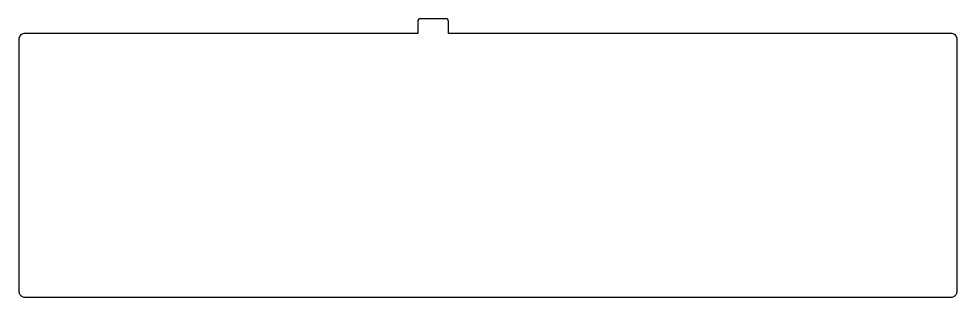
# Model space of a CAD drawing. Header units: millimetres. Extents: x -182 to 185, y -54 to 55.
import ezdxf

# ---------------------------------------------------------------- set-up
doc = ezdxf.new("R2010")
doc.units = ezdxf.units.MM
doc.layers.get('0').update_dxf_attribs({"linetype": 'CONTINUOUS'})

msp = doc.modelspace()

# ---------------------------------------------------------------- linework, layer by layer
msp.add_lwpolyline([(-179.5, -54), (182.5, -54, 0.414214), (185, -51.5), (185, 46.5, 0.414214), (182.5, 49), (-13.96, 49), (-13.96, 53.7, 0.414214), (-14.96, 54.7), (-24.96, 54.7, 0.414214), (-25.96, 53.7), (-25.96, 49), (-179.5, 49, 0.414214), (-182, 46.5), (-182, -51.5, 0.414214)], format="xyb", close=True)

doc.saveas('drawing.dxf')
